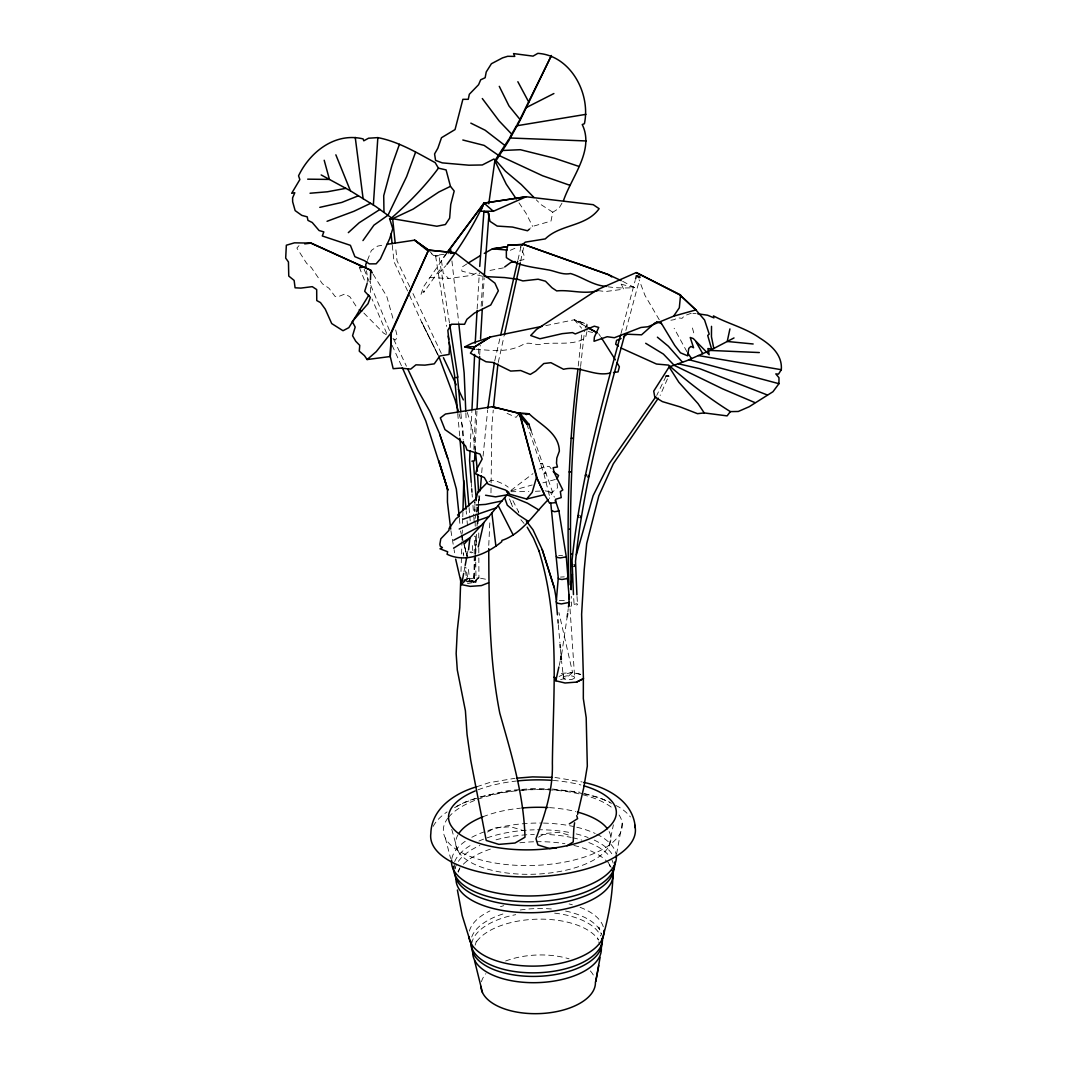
<?xml version="1.0" encoding="UTF-8"?>
<svg xmlns="http://www.w3.org/2000/svg" width="1067" height="1067" viewBox="0 0 1067 1067"><rect width="100%" height="100%" fill="white"/><g stroke="black" fill="none" stroke-linecap="round" stroke-linejoin="round"><path stroke-width="0.75" stroke-dasharray="5 3.75" d="M474.228 555.814L473.908 582.115L467.866 578.661L465.826 567.337M474.241 554.173L474.455 536.087M474.762 511.426L474.868 501.57L475.015 511.426M490.98 492.861L491.087 484.578M491.113 482.924L491.834 426.613L493.261 410.115M370.409 292.451L370.476 281.261M460.997 571.485L461.958 541.623M462.011 539.969L462.171 534.994M462.238 533.34L462.344 530.019M462.558 523.377L462.718 518.402M462.771 516.748L462.931 511.773M586.957 330.277L587.21 324.328L574.313 319.767L545.384 325.702M470.2 447.5L471.881 411.409M473.855 449.447L475.709 410.248M475.042 451.021L476.989 410.075M488.753 545.37L489.98 519.149M478.496 353.497L478.75 348.682M479.71 354.818L480.217 345.188M477.149 308.937L479.323 272.952M481.15 306.309L482.951 276.913M482.457 305.989L484.165 278.194M475.202 555.827L473.601 582.235L478.923 577.901L487.486 579.594M475.295 554.173L476.496 534.354M477.002 526.098L477.296 521.149M477.402 519.496L477.803 512.894M477.896 511.24L478.603 499.676M475.589 555.534L473.908 582.115L476.029 582.075L475.655 555.787M475.695 553.866L476.322 543.903M476.429 542.236L476.842 535.594M477.589 523.964L477.896 518.975M478.003 517.322L478.323 512.333M478.429 510.666L478.843 504.024M466.839 578.741L466.639 581.648C471.201 579.754 466.066 582.569 464.172 580.968M479.803 495.795L478.79 502.344M481.71 472.681L482.404 464.438M483.084 456.183L487.646 409.995M367.075 283.662L367.541 278.114L366.528 270.658M578.234 366.034L581.822 333.478M580.595 366.488L584.569 330.69M567.857 611.938L568.244 608.643M561.589 654.738L567.164 616.873M616.579 853.96L622.234 823.244M463.985 571.805L464.879 567.004M466.986 555.774L467.893 550.959M561.989 203.13L558.921 208.398L552.773 212.226L550.999 221.069L532.62 226.404L530.579 228.138M609.03 846.024L613.392 824.844M498.262 362.433L503.931 336.719M520.616 261.148L523.804 246.677L521.003 246.704L518.042 259.548M586.89 331.77L585.503 338.052C572.726 345.881 556.787 341.92 542.57 343.801C536.248 346.402 530.112 341.147 523.737 344.148C508.932 352.83 492.06 350.576 476.015 349.202M559.215 665.461L560.228 660.86M494.755 360.779L500.303 336.679M475.055 518.575L476.175 513.707M476.549 512.08L478.416 503.971M620.994 333.584L635.158 280.554M625.862 330.423L639.213 280.634M557.174 483.471L557.427 487.926L552.266 492.194L551.132 496.088L549.198 498.489M475.122 945.162L476.469 941.147L475.509 943.255A64.353 31.73 -2 0 1 536.994 919.18A64.353 31.73 -2 0 1 598.534 940.014L597.413 937.946L599.681 944.535M458.277 872.232L460.024 867.738M367.408 260.401L371.383 250.412L377.638 246.104L383.76 244.917M666.115 376.158L656.712 395.444M667.422 378.945L660.126 395.51M585.116 328.076L587.21 324.328L574.313 319.767L581.635 328.183M446.833 253.319L423.506 286.796L420.865 294.879L424.159 290.757L423.786 292.331L439.524 269.964L438.003 273.726L446.033 265.563M462.531 583.276L466.386 577.834L464.999 566.857M446.339 253.412L441.378 260.028L443.232 273.045L448.62 278.54L471.761 275.339L478.296 272.138M518.509 414.369L516.055 417.384L504.157 412.049M299 245.65L296.866 248.077L306.656 263.376L311.377 267.604L322.381 283.769L329.023 288.29L335.105 296.479L338.919 296.413L345.028 293.945L349.949 296.866L357.098 307.736M461.571 584.636L467.866 578.661L478.923 577.901L478.843 557.934M464.092 581.555L467.866 578.661L476.029 582.075L463.892 581.555M510.893 490.447L532.926 473.655M467.293 581.942L469.573 580.355L468.16 566.244M466.799 263.962L461.491 267.417L461.984 271.205L483.564 276.486M574.099 604.389L577.047 603.695L577.527 604.562L576.3 605.336L574.099 604.389L573.579 596.24M478.923 577.901L477.002 579.101L475.362 582.142L466.172 583.809M489.006 481.71L491.313 480.297L494.928 480.417L504.344 484.445L508.185 487.152M538.528 837.222L544.864 833.487L559.281 832.287L571.005 835.768M487.459 832.047L494.648 828.005L510.453 826.698L522.99 830.473M454.569 807.679L466.186 801.49L478.483 797.409M472.908 552.239L471.721 552.866L469.773 552.106L472.521 551.546L472.908 552.239L472.188 543.97M474.442 573.713L474.255 582.102L472.388 580.848L468.04 581.702M570.031 608.937L574.7 678.078L571.925 679.466L567.324 679.826L563.629 678.945L561.535 660.9M563.003 677.358L565.79 675.985L570.352 675.624L574.046 676.491L574.7 678.078M559.095 676.478L563.963 674.091L572.579 672.53L582.275 674.704M539.142 469.053L545.37 466.039L549.572 466.666L552.293 470.347M438.924 255.627L435.629 256.04L438.924 255.627L449.434 322.834M510.333 250.292L517.775 247.051M463.545 580.328L467.866 578.661M691.269 313.258L684.547 315.685L682.066 318.326L677.598 317.793L674.424 319.62L668.636 320.62M480.03 796.902L508.919 790.46L520.189 789.553M476.736 786.739L489.073 782.698L514.961 778.296M511.2 490.86L532.18 484.978M555.32 479.496L542.89 482.817M560.602 679.719L566.71 677.585L572.579 672.53L581.755 674.664M519.522 260.588L523.897 259.628L523.977 255.08L520.403 246.504M503.477 267.87L487.512 270.898M570.605 606.256L571.445 606.096L571.258 596.253M431.255 253.599L433.816 255.667L448.62 253.666M510.88 491.7L528.899 491.594M521.803 789.42L533.06 788.526L550.772 788.966M561.269 673.41L572.579 672.53L558.935 612.578M559.335 600.454L567.324 600.654M560.508 577.074L564.296 576.847M558.721 555.574L562.536 555.347M535.354 491.287L540.195 491.073M622.621 281.275L634.372 287.623C625.582 288.21 616.846 288.063 608.123 286.81M552.373 789.006L579.941 792.274M429.708 277.513L448.62 278.54M692.883 313.391L696.137 313.658M597.933 290.597L605.429 291.544L623.648 289.184L621.301 284.235L618.913 282.408M554.96 777.443L582.195 781.978M545.037 490.847L552.266 492.194M588.197 331.53L592.678 332.464M634.372 287.623L621.301 284.235L618.793 282.328M584.556 793.555L599.921 797.809L611.498 803.371M466.386 577.834L469.187 578.661L469.573 580.355M615.846 805.465L619.167 807.172A102.445 43.64 -2 0 1 630.384 816.922M585.796 326.462L574.313 319.767L587.197 327.156M386.267 334.638L383.587 333.091L362.86 312.031M392.949 338.492L395.617 340.04L397.257 336.452L395.47 328.983M552.773 212.226L540.889 204.531L536.274 199.822M428.561 250.105L433.816 255.667M520.869 519.722L524.03 523.444M518.389 511.8L518.789 512.347L512.573 499.956M518.989 202.877L525.978 213.147L532.62 226.404M686.988 351.843L674.131 328.276M598.654 333.718L600.481 336.465M373.09 274.166L386.721 296.186L392.989 318.513M659.286 319.807L644.975 295.399L639.093 279.741M437.95 354.844L421.892 322.727L408.261 292.451M439.417 357.765L421.758 322.141L437.83 354.697M441.311 353.364L410.488 288.303M389.495 330.503L363.887 268.764M393.736 339.426L406.447 366.208M409.795 286.796L397.044 260.815L395.51 246.09M386.667 333.438L372.036 298.947M392.109 345.335L401.619 366.141M407.567 290.931L394.016 261.748L392.296 245.37M359.272 267.257L365.354 282.342M511.226 503.344L512.547 506.638M608.35 862.256L610.071 866.657M509.493 498.903L511.44 503.864M530.926 430.201L554.333 497.195M599.654 929.584L598.76 927.076L601.575 935.092M526.778 424.039L543.73 473.121L550.132 498.569M467.266 412.409L472.174 428.054L475.282 450.221M459.023 413.796L462.985 427.854L463.411 439.431M451.768 829.366L457.53 850.119M460.477 530.953L461.331 534.26M464.292 544.81L467.213 556.827L464.438 546.171M692.456 328.009L694.484 335.785M461.651 535.501L462.838 540.075M461.758 535.874L463.011 540.716M463.438 542.329L467.213 556.827M445.352 837.968L450.594 858.455M454.102 863.923L454.995 868.538M463.785 556L463.211 552.759L463.598 555.894M450.901 530.659L453.808 548.038M454.075 549.625L454.609 552.786M435.629 256.04L446.686 326.395M563.216 674.157L563.776 678.772M451.941 260.908L458.69 322.514M558.321 624.715L559.922 642.814M560.508 649.39L560.949 654.324M459.384 518.349L460.077 526.284M460.957 413.449L463.225 439.884M469.067 507.625L469.627 514.241M469.773 515.881L470.2 520.843M457.73 413.516L459.744 436.616M466.186 510.853L466.479 514.161M467.053 520.749L467.479 525.711M471.214 482.191L471.707 488.833M472.081 493.808L472.334 497.129M472.961 505.425L473.708 515.388M473.841 517.055L474.335 523.684M476.776 507.132L477.509 517.055M477.629 518.695L478.003 523.657M577.02 596.48L577.527 604.562M478.776 495.782L479.056 500.703M465.852 412.849L466.052 417.837M475.162 521.283L475.228 526.218M475.362 536.074L475.629 554.146M478.603 501.343L478.656 514.654M478.67 516.321L478.683 521.323M478.736 532.966L478.763 537.955M478.803 547.945L478.83 556.267M619.06 815.001A89.521 37.865 -2 0 1 531.073 865.524A89.521 37.865 -2 0 1 447.7 818.349M448.62 817.189A89.521 37.865 -2 0 1 476.175 799.877M477.643 799.33A89.521 37.865 -2 0 1 520.283 790.434M521.87 790.3A89.521 37.865 -2 0 1 613.925 809.279M451.808 858.682A82.466 36.385 -2 0 1 466.626 840.356M471.827 837.288A82.466 36.385 -2 0 1 541.903 823.057M543.476 823.084A82.466 36.385 -2 0 1 573.566 826.498M576.82 827.232A82.466 36.385 -2 0 1 595.226 833.474M596.76 834.207A82.466 36.385 -2 0 1 616.286 855.587M609.11 831.513A77.651 33.437 -2 0 1 529.846 874.313A77.651 33.437 -2 0 1 459.29 832.807M482.858 816.788A77.651 33.437 -2 0 1 520.469 808.172M549.505 807.639A77.651 33.437 -2 0 1 575.753 811.614M481.444 981.8A57.271 29.329 -2 0 1 485.912 973.651M505.625 961.007A57.271 29.329 -2 0 1 569.031 958.82M590.358 970.93A57.271 29.329 -2 0 1 594.386 977.332M454.675 861.616A80.772 35.918 -2 0 1 472.681 844.157M478.95 841.049A80.772 35.918 -2 0 1 534.207 829.819M537.541 829.766A80.772 35.918 -2 0 1 571.512 832.874M576.167 833.914A80.772 35.918 -2 0 1 588.09 837.528M594.212 840.089A80.772 35.918 -2 0 1 612.965 855.801M455.022 868.991A79.625 35.598 -2 0 1 456.623 864.35M458.41 861.349A79.625 35.598 -2 0 1 479.843 845.504M496.075 839.809A79.625 35.598 -2 0 1 534.34 834.381M540.956 834.314A79.625 35.598 -2 0 1 571.138 837.408M572.606 837.728A79.625 35.598 -2 0 1 581.808 840.116M588.824 842.557A79.625 35.598 -2 0 1 609.43 856.187M612.005 860.162A79.625 35.598 -2 0 1 613.205 863.19M471.721 943.535A65.34 31.97 -2 0 1 515.721 914.672M554.653 913.152A65.34 31.97 -2 0 1 600.668 935.999M471.734 937.026A65.901 32.103 -2 0 1 504.771 913.419M520.203 910.004A65.901 32.103 -2 0 1 553.079 909.137M565.59 911.045A65.901 32.103 -2 0 1 601.628 933.598M457.916 871.592A78.531 35.438 -2 0 1 459.664 868.591M463.318 864.243A78.531 35.438 -2 0 1 492.194 848.518M519.882 842.783A78.531 35.438 -2 0 1 534.567 841.756M536.194 841.716A78.531 35.438 -2 0 1 564.936 843.69M573.886 845.451A78.531 35.438 -2 0 1 607.523 862.163M609.457 864.563A78.531 35.438 -2 0 1 611.191 867.471M469.387 931.104A67.608 32.664 -2 0 1 489.926 910.938M500.463 906.697A67.608 32.664 -2 0 1 503.731 905.683M569.098 903.936A67.608 32.664 -2 0 1 572.352 904.776M580.075 907.31A67.608 32.664 -2 0 1 603.802 928.97M433.175 826.378A102.445 43.64 -2 0 1 447.086 811.894M456.209 806.492A102.445 43.64 -2 0 1 517.388 790.5M518.962 790.354A102.445 43.64 -2 0 1 581.822 793.448M583.529 793.808A102.445 43.64 -2 0 1 610.071 802.277M478.069 789.793A83.933 34.904 -2 0 1 516.521 781.017M553.293 780.444A83.933 34.904 -2 0 1 580.928 784.992M550.092 492.22C548.025 493.954 556.481 491.847 550.092 492.22M544.383 472.921C542.756 474.201 549.318 472.641 544.383 472.921M540.716 463.585C539.075 464.852 545.677 463.305 540.716 463.585"/><path stroke-width="1.5" d="M620.994 348.002L656.512 364.034L668.609 365.114C687.882 382.026 708.568 397.991 730.348 411.609L738.297 411.475L749.194 406.727L772.961 391.722L778.95 383.693L778.977 377.705L775.816 373.903L778.51 374.117L781.311 369.715C782.484 354.978 771.308 345.295 759.891 338.092C745.393 327.876 728.868 324.061 713.476 315.925L713.89 317.859L707.568 315.218L697.751 313.791M460.784 578.127L459.797 607.697L457.303 630.29L456.156 653.538L457.29 669.943L465.412 710.809L467.053 734.443L470.787 760.651L486.232 840.463L498.849 844.384L515.001 843.023L524.977 837.222C523.817 794.635 511.32 753.862 499.783 713.169C489.153 659.379 489.019 603.509 488.739 548.625M583.356 678.412L583.329 698.578L586.196 717.678L587.317 766.119L583.862 787.153L577.594 814.374M568.911 584.743C566.817 512.787 568.551 440.764 577.927 369.275M711.516 326.355L711.449 336.732L713.81 348.482M571.192 589.704C569.311 515.708 570.645 441.631 580.448 368.115M463.772 480.55L462.985 510.106M612.965 873.526C612.565 895.68 608.523 917.713 602.322 938.947M391.269 332.651L390.255 356.525L393.176 368.689L400.138 368.128L410.728 369.089L415.93 364.834L424.906 365.141L434.269 363.847L439.871 355.965L449.074 354.431L449.514 346.308L447.847 330.317L451.408 324.221L464.558 324.275L466.919 319.3L474.548 313.004L490.74 304.989L498.369 290.757L494.928 283.155L455.196 252.786M471.214 482.191L469.587 460.624L470.04 450.781M471.961 409.768L474.628 354.471M474.575 460.837L474.962 452.648M477.069 408.434L479.63 356.431M475.202 343.227L477.056 310.577M480.55 338.759L482.271 309.27M484.271 276.566L489.006 213.453M373.357 205.024L377.838 137.616L368.555 138.217L363.78 140.804L363.127 138.91C335.385 132.095 310.07 151.687 298.547 175.828L299.854 179.563L291.678 193.3L294.812 192.7L292.598 197.875L292.651 201.783L295.146 210.612L301.788 215.374L307.216 216.841L307.95 220.376L312.244 222.51L319.1 230.539L323.834 231.899L322.301 235.98L350.403 245.33L354.884 256.68L364.461 260.668L369.369 263.882L376.144 263.829L380.412 258.908L389.615 238.781L392.789 228.685L389.855 219.389C407.581 204.17 424.613 187.005 438.43 168.159L435.203 162.651C416.957 152.754 398.458 141.578 377.838 137.616M479.723 266.417L483.925 211.519L487.792 212.253L483.925 211.519M480.217 490.847L481.444 475.989M557.441 614.845L556.267 601.695L558.268 577.941L550.772 503.131M367.075 283.662L364.687 291.318L370.369 297.373L368.022 303.708L352.257 321.527L355.178 327.062L352.577 335.745L355.724 341.24L359.766 345.375L359.272 351.176L364.474 355.658L367.128 359.539L390.255 356.525L391.402 331.677L428.561 250.105L453.622 252.626L428.561 250.105L414.596 240.168L386.828 244.33M493.541 406.807L497.902 364.047M468.56 549.825L469.907 537.781L453.608 548.225M488.793 203.77L494.848 160.717L509.012 138.99M568.444 607.003L568.844 603.722M570.618 588.944L572.392 574.166M487.859 408.354L494.394 362.393M567.164 616.873L567.657 613.578M597.24 973.664L595.693 981.68L600.121 957.312M529.005 101.058L551.426 55.484L520.336 119.877L508.612 140.964L495.995 160.77L493.928 159.023L482.311 164.972L468.893 165.198L442.258 162.878L435.563 160.383L434.576 153.928L437.87 148.193L441.498 137.71L455.049 129.56L462.878 99.311L468.266 99.311L469.333 94.269L478.576 84.72L480.697 79.785L485.138 77.744L486.232 71.956L491.42 63.727L502.53 57.885L507.639 56.298L514.787 56.404L513.52 53.59L533.047 56.124L537.861 53.35C570.645 55.431 590.865 93.629 584.409 123.705L582.235 124.546C594.666 150.167 571.685 176.749 563.523 200.503M574.606 822.79C573.419 829.232 573.579 835.448 573.219 841.983L566.937 845.798M488.553 582.769L481.39 585.596L470.174 586.37L461.571 584.636L463.678 573.419M465.185 565.39L466.692 557.374M597.2 973.771L598.774 965.582M729.921 328.916L727.241 341.467L753.155 343.987M504.291 335.105L520.256 262.762M558.881 666.995L555.827 680.799L565.043 683L576.54 682.093L583.422 678.652L581.622 614.299L584.209 569.751L586.703 543.583L598.827 495.862L613.285 463.825L658.259 398.231M560.575 659.326L561.255 656.258M500.676 335.078L517.668 261.162M478.256 546.944L483.831 522.59L508.666 492.834M576.407 554.64L593.119 495.675L609.217 463.705L655.765 396.804M608.75 274.726L523.737 244.463L507.905 245.13L506.345 251.545L506.372 257.614C517.908 266.03 533.207 267.137 546.891 269.671C554.933 270.698 562.296 275.313 570.538 273.525C582.955 277.287 593.439 285.809 606.63 286.369M620.567 335.198C600.468 409.301 579.781 483.778 572.059 560.415L573.472 594.612M635.585 278.94L636.439 275.726L639.52 276.406L640.08 277.433L638.813 277.607L636.439 275.726M625.009 333.638C604.642 408.594 583.396 483.844 575.513 561.375L576.927 594.866M399.431 144.312L391.882 165.518L383.72 195.714L383.973 212.32M415.556 152.261L406.647 176.562L388.028 215.187L373.93 225.164L362.967 240.582M366.835 261.842L365.701 264.696L366.114 267.67M521.63 245.41L525.284 242.142L545.277 238.901C560.348 224.03 586.17 226.844 599.134 208.679L593.252 204.691L526.138 196.755L484.045 203.13C473.908 224.617 461.384 245.343 446.993 264.309M493.354 211.279L484.045 203.13L480.697 211.226L493.354 211.279L526.138 196.755L484.045 203.13L447.34 252.092M556.907 479.016L558.534 475.442L553.199 471.587M520.243 118.877L528.285 102.525M517.215 124.426L519.576 120.251M368.822 295.199L348.856 327.649L343.014 330.73L331.704 323.568L325.262 309.163L320.46 302.561L316.752 300.561L316.686 289.557L312.258 286.663L300.827 288.103L295.079 287.797L294.132 280.421L288.757 276.06L288.45 261.962L285.689 258.121L286.343 245.223L294.452 242.836L311.124 243.103L370.729 270.204L372.303 272.845M734.003 337.946L710.062 350.429L686.668 360.753L669.116 366.955L653.724 391.122L654.751 396.897L662.367 401.605L680.132 406.9L697.498 413.676L704.207 412.916L727.107 415.89L730.348 411.609M673.61 316.165L679.319 307.803L680.573 294.932L636.252 272.578L597.467 289.69L536.568 329.383L530.686 335.505L539.915 338.772L562.242 333.651L572.499 332.611L575.286 333.944L594.319 326.195L598.734 327.422L594.386 337.105L594.026 341.28L607.19 336.719L614.379 337.719L640.907 327.476L647.976 326.742L673.61 316.165L695.884 309.923L704.567 320.007L709.208 334.091L707.728 335.465L711.622 349.149L707.901 348.536L709.168 354.697L693.297 338.572L690.242 337.492L693.563 347.749L690.936 346.428L688.789 348.389L687.682 355.845L680.466 352.817L674.731 345.428L660.98 322.674M447.82 251.985L484.045 203.13M548.225 499.689C533.78 513.987 522.03 533.793 501.917 540.422L501.743 541.703C486.899 553.893 465.932 563.349 447.086 554.266L447.66 551.759L440.017 548.798L442.432 547.611L440.231 546.117L439.871 544.183L440.804 538.808L448.94 530.366L449.087 528.418L455.956 518.829L459.17 516.121L457.596 515.001L476.189 498.716L477.776 492.14L486.699 483.138M526.631 499.009L532.18 492.354L536.741 476.616L519.322 413.369L492.26 406.7L445.499 414.009L440.351 417.904L444.979 429.588L459.477 439.791L465.705 446.179L466.946 450.087L480.003 454.049L482.164 458.997L476.989 468.626L475.642 473.868L484.311 477.549L488.059 484.125L505.625 490.073L509.693 494.221L526.631 499.009L544.517 494.675L549.638 503.264L555.427 502.624L555.64 499.289L561.229 497.595L560.348 491.58L562.802 489.966L554.093 472.401L553.133 467.706L557.467 466.999L556.494 463.185L556.814 458.063L559.348 451.141C559.001 432.922 540.422 424.893 529.085 413.756L519.322 413.369L492.26 406.7L495.235 408.034M464.305 543.903L483.831 522.59M348.322 232.633L359.192 222.736L379.945 209.452M367.128 359.539L376.278 351.63L391.936 331.81L428.561 250.105L414.596 240.168L427.414 250.505M529.552 229.018L527.511 230.765L512.467 227.058L497.182 226.071L490.02 221.362L487.859 211.653M507.185 491.02L506.798 492.02L508.719 492.087M504.691 266.963L510.76 262.482L515.148 261.535M655.338 322.567L641.547 334.825L627.223 334.211L623.555 336.772M468.133 263.096L480.203 255.707M489.913 337.185L474.962 346.682L470.427 353.15L485.978 361.753L493.234 362.5L510.693 371.076L520.683 370.516L530.259 374.437L535.621 371.196L543.783 363.54L550.919 362.687L563.563 369.289C579.421 365.127 594.719 377.211 610.471 372.943M569.338 823.911L577.607 818.656L576.74 815.655M490.62 336.852L474.962 346.682L464.799 346.895L471.894 343.334L490.727 336.919L542.116 326.342M453.715 540.209L480.83 525.871M484.285 253.412L492.434 248.824L506.305 246.93M573.846 566.47L575.1 565.803L574.606 564.883M572.859 564.616L571.605 565.283L572.099 566.204M525.631 107.914L553.893 93.536M576.54 682.093L583.449 678.625M321.18 174.948L350.416 190.82L375.917 206.611L392.629 218.708L436.856 226.244L445.406 224.523L449.647 218.175L450.741 204.437L454.195 191.033L450.461 186.365L438.79 192.033L413.169 209.079L391.736 219.162L389.522 218.748M370.622 203.33L353.831 211.319L327.049 221.296M456.583 377.691L457.823 377.104L449.687 324.448M459.21 529.019L475.855 521.23L488.939 516.641M621.114 338.479L616.579 340.346L615.672 344.188L618.327 346.095M569.591 602.362L561.335 603.922L557.081 603.135L556.267 601.695M358.419 195.781L341.773 202.437L319.807 207.358M580.008 517.508L581.262 517.042L580.768 515.988M579.034 515.401L577.78 515.881L578.274 516.935M555.347 500.263L558.908 510.986L566.297 556.841L560.202 557.921L557.054 557.387L556.454 556.414M462.758 519.376L496.595 507.719M476.736 786.739C454.955 793.088 431.388 808.519 430.841 833.46A102.445 43.64 -2 0 0 536.194 876.754A102.445 43.64 -2 0 0 634.692 825.084M587.57 476.976L588.811 476.589L588.317 475.495M586.583 474.815L585.343 475.202L585.823 476.282M526.191 414.57L529.085 413.756L517.815 413.209L519.696 413.102L528.752 424.079L530.926 430.201M528.752 424.079L526.885 424.186L517.922 413.342M471.881 461.184L473.308 460.891L476.282 500.53M502.277 500.863L485.485 504.411L476.416 504.971M345.841 188.339L327.396 191.78L310.057 193.234M585.956 114.342L516.428 125.826L509.586 137.976L586.196 140.951M570.645 554.146L571.485 554.013M569.325 529.285L569.831 529.019M505.611 246.984L492.434 248.824L507.078 250.025M613.512 372.516L618.06 371.89L619.38 366.795L616.966 362.62M450.261 253.453L453.542 253.012M597.933 290.597C584.036 294.732 570.552 289.53 556.681 290.904L552.012 287.797L545.504 281.221L538.141 279.207L522.91 280.928L517.348 279.194L504.691 277.58L485.192 276.566M304.709 243.876L310.897 243.129L370.729 270.204L370.462 279.794M556.254 848.012L549.718 848.558L537.928 844.957L535.994 838.702C544.93 814.388 553.119 789.887 552.373 763.465C553.106 692.296 560.588 619.287 538.742 550.279L539.022 551.092L533.527 538.141L527.191 527.165M516.561 778.176L532.566 776.896L551.759 777.363M570.231 472.081L570.752 471.881M569.578 471.761L569.058 471.961M501.73 150.527L520.336 149.7L554.653 158.263L578.968 166.439M507.905 245.13L523.737 244.463L608.55 274.726L621.141 280.594M307.683 179.163L329.436 179.429L324.195 160.263M571.792 438.084L571.285 438.23M572.459 438.444L572.966 438.284M710.062 350.429L759.317 352.55M528.645 423.946L526.885 424.186M485.578 495.235L495.541 496.862L507.078 494.835L527.391 503.131L538.862 509.986M698.418 355.564L781.311 369.715M464.799 346.895L474.522 349.309M391.682 218.108L392.603 218.282L395.163 242.823M438.43 168.159L446.086 169.906L450.461 186.365M678.359 363.78L699.819 368.715L767.493 395.043M462.825 140.004L484.111 145.392L499.156 155.809M689.015 359.712L778.95 383.693M583.742 782.404C607.123 787.206 633.585 801.304 635.278 827.899M570.258 185.418L542.529 175.735L498.649 155.302M656.618 321.62L661.42 323.581M754.782 402.552L722.519 388.801L674.197 365.314L663.381 354.057L645.682 343.281M470.827 123.132L485.098 130.201L505.465 145.899M636.252 272.578L679.919 294.972L695.884 309.923L680.519 295.479M359.246 309.75L361.753 311.057M588.651 328.036L597.227 332.891L588.624 327.982M528.405 521.416L518.642 515.001L507.278 505.144L504.691 497.849M609.35 275.099L611.738 276.927M657.392 337.185L668.315 346.215L682.52 362.26M533.967 197.475L521.27 184.524L505.438 171.213L495.555 160.09M512.147 134.602L499.143 120.958L482.297 98.537M526.418 521.176L533.02 529.819L542.236 549.638L554.32 587.877L556.521 600.214M520.336 119.877L508.999 105.953L499.276 86.347M519.696 413.102L536.248 476.562L544.517 494.675L536.541 477.282M457.436 376.571L460.811 411.795M449.234 342.547L454.955 377.745M516.361 199.022L506.225 184.124L494.848 160.717M687.895 353.19L691.523 358.605M601.401 337.826L615.366 359.846M704.207 412.916L698.045 403.633L678.865 382.279L669.116 366.955M558.481 510.346L558.908 510.986L554.507 511.72L551.866 510.746M567.417 577.394L569.378 599.161M558.268 577.941L558.868 578.954L561.989 579.501L568.031 578.394L566.297 556.841M696.111 342L702.726 353.67M517.855 81.719L528.845 102.245M498.289 505.745L513.28 535.167M407.861 369.182L417.744 390.015L429.801 411.275L439.364 433.202L447.74 458.357M443.432 357.698L456.236 384.827M458.37 389.348L463.345 399.898M402.299 367.635L425.786 420.918L447.473 488.739L447.82 490.233L438.897 460.917L447.473 488.739L447.446 502.13L450.714 529.072M335.852 154.822L350.416 190.82M439.297 357.658L455.062 399.752L458.143 410.675M470.56 942.428L462.171 915.419L457.41 889.998M439.804 434.576L448.247 459.77L456.356 489.019L459.237 516.775M542.236 549.638L554.32 587.877L553.853 586.397M482.444 992.457L474.522 960.567M461.571 584.636L455.662 559.095M448.207 336.092L448.714 339.319M475.509 451.808L477.389 471.161M355.244 137.43L363.113 198.675M491.9 513.2L495.915 546.344M450.634 249.425L451.008 252.706M458.863 324.168L464.158 373.037L465.772 411.195M391.082 233.913L392.123 243.743M557.881 619.78L558.174 623.075M560.068 644.455L560.362 647.749M561.095 655.965L561.389 659.259M463.371 441.538L468.92 505.971M454.582 377.225L457.583 411.862M459.877 438.257L466.039 509.212M471.707 488.833L471.961 492.154M477.576 474.442L478.59 492.501M568.911 594.519L569.124 606.029M595.386 981.88A57.271 29.329 -2 0 1 539.715 1013.597A57.271 29.329 -2 0 1 480.924 986.388M616.286 855.587A82.466 36.385 -2 0 1 533.833 895.907A82.466 36.385 -2 0 1 451.608 860.029M614.805 861.949A80.772 35.918 -2 0 1 534.06 901.695A80.772 35.918 -2 0 1 453.502 866.297M613.805 866.244A79.625 35.598 -2 0 1 539.422 905.39A79.625 35.598 -2 0 1 454.995 875.193M612.378 870.472A78.531 35.438 -2 0 1 537.875 912.538A78.531 35.438 -2 0 1 456.116 877.741M600.868 945.335A64.353 31.73 -2 0 1 539.862 982.547A64.353 31.73 -2 0 1 472.748 951.457M584.036 785.859A83.933 34.904 -2 0 1 595.786 835.968A83.933 34.904 -2 0 1 474.175 841.636A83.933 34.904 -2 0 1 475.202 790.94M518.109 780.857A83.933 34.904 -2 0 1 551.746 780.324M602.508 937.733A65.901 32.103 -2 0 1 536.701 972.797A65.901 32.103 -2 0 1 470.867 941.214M601.615 938.733A65.34 31.97 -2 0 1 539.675 976.265A65.34 31.97 -2 0 1 471.547 944.922M603.975 930.371A67.608 32.664 -2 0 1 539.395 965.968A67.608 32.664 -2 0 1 468.947 936.786M459.29 832.807A77.651 33.437 -2 0 1 482.858 816.788M522.083 808.012A77.651 33.437 -2 0 1 547.918 807.546M577.394 812.04A77.651 33.437 -2 0 1 607.403 828.766M668.596 376.184L666.115 376.158L668.596 376.184M360.339 267.07C357.338 268.217 367.675 266.683 360.339 267.07M555 678.439L554.32 676.811L555.827 680.799L555 678.439"/></g></svg>
